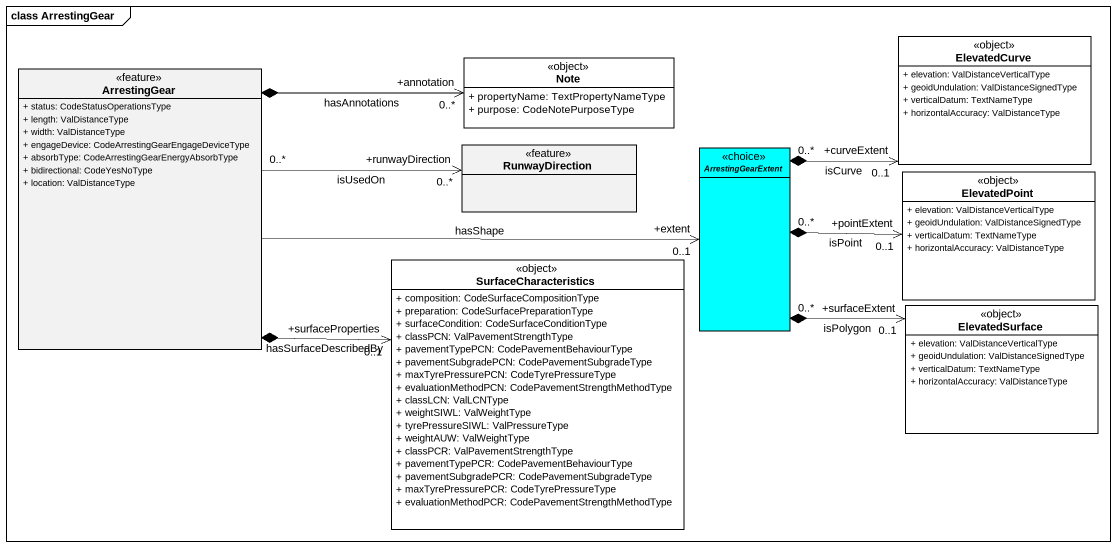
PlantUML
@startuml
mainframe class ArrestingGear
hide circle
hide empty members
skinparam classAttributeIconSize 0
class ArrestingGear <<feature>> {
  + status: CodeStatusOperationsType
  + length: ValDistanceType
  + width: ValDistanceType
  + engageDevice: CodeArrestingGearEngageDeviceType
  + absorbType: CodeArrestingGearEnergyAbsorbType
  + bidirectional: CodeYesNoType
  + location: ValDistanceType
}
class "Note" as Note_ <<object>> #FFFFFF {
  + propertyName: TextPropertyNameType
  + purpose: CodeNotePurposeType
}
class ElevatedCurve <<object>> #FFFFFF {
  + elevation: ValDistanceVerticalType
  + geoidUndulation: ValDistanceSignedType
  + verticalDatum: TextNameType
  + horizontalAccuracy: ValDistanceType
}
class RunwayDirection <<feature>>
abstract class ArrestingGearExtent <<choice>> #00FFFF
class ElevatedPoint <<object>> #FFFFFF {
  + elevation: ValDistanceVerticalType
  + geoidUndulation: ValDistanceSignedType
  + verticalDatum: TextNameType
  + horizontalAccuracy: ValDistanceType
}
class SurfaceCharacteristics <<object>> #FFFFFF {
  + composition: CodeSurfaceCompositionType
  + preparation: CodeSurfacePreparationType
  + surfaceCondition: CodeSurfaceConditionType
  + classPCN: ValPavementStrengthType
  + pavementTypePCN: CodePavementBehaviourType
  + pavementSubgradePCN: CodePavementSubgradeType
  + maxTyrePressurePCN: CodeTyrePressureType
  + evaluationMethodPCN: CodePavementStrengthMethodType
  + classLCN: ValLCNType
  + weightSIWL: ValWeightType
  + tyrePressureSIWL: ValPressureType
  + weightAUW: ValWeightType
  + classPCR: ValPavementStrengthType
  + pavementTypePCR: CodePavementBehaviourType
  + pavementSubgradePCR: CodePavementSubgradeType
  + maxTyrePressurePCR: CodeTyrePressureType
  + evaluationMethodPCR: CodePavementStrengthMethodType
}
class ElevatedSurface <<object>> #FFFFFF {
  + elevation: ValDistanceVerticalType
  + geoidUndulation: ValDistanceSignedType
  + verticalDatum: TextNameType
  + horizontalAccuracy: ValDistanceType
}
ArrestingGear *-right-> "+annotation\n0..*" Note_ : hasAnnotations
ArrestingGear "0..*" -right-> "+runwayDirection\n0..*" RunwayDirection : isUsedOn
ArrestingGear -right-> "+extent\n0..1" ArrestingGearExtent : hasShape
ArrestingGear *-right-> "+surfaceProperties\n0..1" SurfaceCharacteristics : hasSurfaceDescribedBy
ArrestingGearExtent "0..*" *-right-> "+curveExtent\n0..1" ElevatedCurve : isCurve
ArrestingGearExtent "0..*" *-right-> "+pointExtent\n0..1" ElevatedPoint : isPoint
ArrestingGearExtent "0..*" *-right-> "+surfaceExtent\n0..1" ElevatedSurface : isPolygon
@enduml
